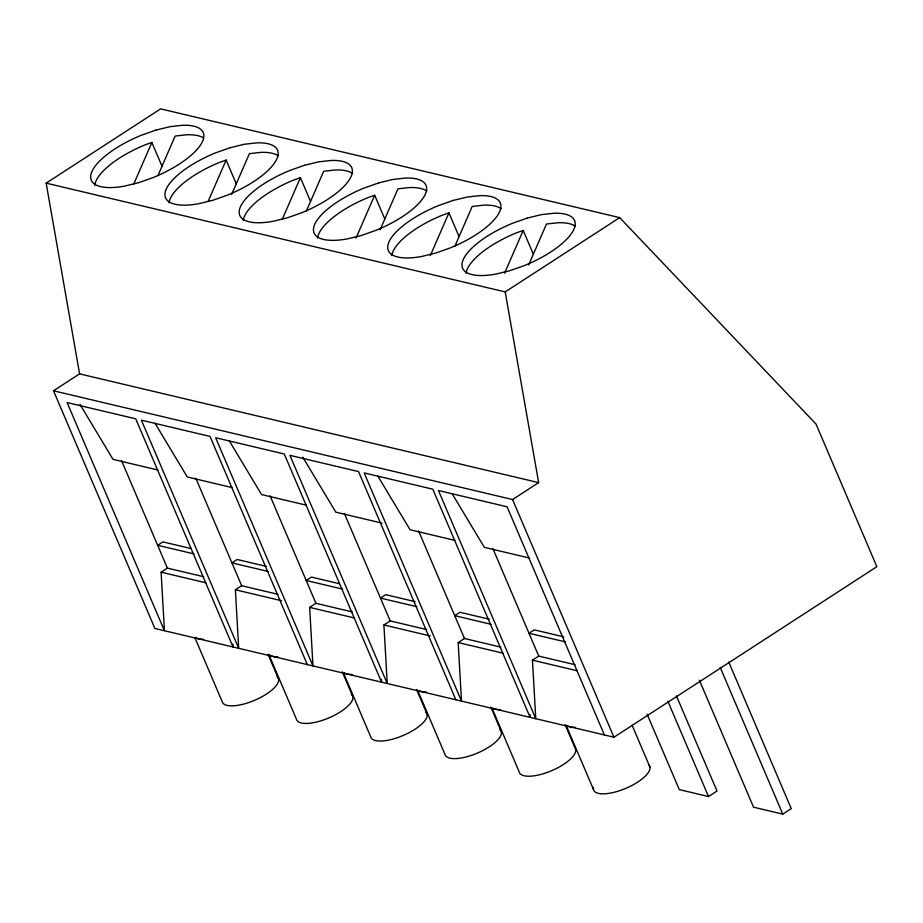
<?xml version="1.0" encoding="UTF-8"?>
<svg xmlns="http://www.w3.org/2000/svg" width="923" height="923" viewBox="0 0 923 923"><rect width="100%" height="100%" fill="white"/><g stroke="black" fill="none" stroke-linecap="round" stroke-linejoin="round"><path stroke-width="1.38" d="M133.823 183.908L151.868 142.477L145.292 144.796A60.837 21.806 -23.1 0 0 94.769 185.258M157.914 175.647L175.151 136.05L186.861 134.758A60.837 21.806 -23.1 0 1 203.187 137.689M208.09 201.502L226.135 160.071L219.559 162.39A60.837 21.806 -23.1 0 0 169.036 202.852M231.604 194.557L249.418 153.645L261.128 152.353A60.837 21.806 -23.1 0 1 278.388 155.883M282.357 219.109L300.402 177.666L293.826 179.985A60.837 21.806 -23.1 0 0 243.303 220.447M306.448 210.836L323.685 171.24L335.395 169.947A60.837 21.806 -23.1 0 1 352.655 173.478M356.059 237.996L374.669 195.261L368.092 197.58A60.837 21.806 -23.1 0 0 317.57 238.042M380.138 229.746L397.951 188.834L409.662 187.542A60.837 21.806 -23.1 0 1 426.922 191.073M430.326 255.59L448.936 212.855L442.359 215.174A60.837 21.806 -23.1 0 0 391.837 255.636M454.981 246.026L472.218 206.429L483.929 205.137A60.837 21.806 -23.1 0 1 501.189 208.667M504.593 273.185L523.203 230.45L516.626 232.769A60.837 21.806 -23.1 0 0 466.103 273.231M528.671 264.936L546.485 224.024L558.196 222.731A60.837 21.806 -23.1 0 1 575.456 226.262M46.15 183.146L160.637 108.868L619.691 217.632L816.024 424.061L876.85 566.676L613.945 737.223L154.891 628.471L53.511 390.787L79.586 373.861L538.64 482.625L505.204 291.899L46.15 183.146L79.586 373.861M505.204 291.899L619.691 217.632M232.896 644.127L233.058 646.988L135.739 418.811L67.114 402.555L164.432 630.732L161.121 572.191L167.398 568.118L203.81 576.748M307.324 664.583L210.006 436.406L141.381 420.15L238.699 648.327L235.388 589.785L241.664 585.713L278.077 594.343M381.43 679.316L381.591 682.178L284.272 454.001L215.647 437.744L312.966 665.921L309.655 607.38L315.931 603.307L352.344 611.937M53.511 390.787L512.565 499.539L538.64 482.625M455.858 699.772L358.539 471.595L289.914 455.339L387.233 683.516L383.922 624.975L390.198 620.902L426.611 629.532M529.964 714.506L530.125 717.367L432.806 489.19L364.181 472.934L461.5 701.111L458.189 642.57L464.465 638.497L500.877 647.127M604.392 734.962L507.073 506.785L438.448 490.528L535.767 718.705L532.456 660.164L538.732 656.091L575.144 664.722M647.127 714.229L679.282 789.603L708.518 796.537L716.998 791.034L676.444 695.954M699.392 680.239L753.549 807.198L782.785 814.132L791.265 808.629L728.755 662.056M157.821 469.992L113.01 459.377L79.989 404.389M232.088 487.586L187.277 476.972L154.995 423.196M306.355 505.181L261.544 494.566L229.262 440.79M382.018 523.11L335.81 512.161L302.79 457.173M454.889 540.37L410.077 529.756L377.795 475.98M529.156 557.965L484.344 547.351L452.062 493.586M190.923 548.527L162.91 541.893L157.671 545.297L194.084 553.927M266.585 566.457L237.176 559.488L231.938 562.892L268.351 571.522M339.456 583.717L311.443 577.083L306.205 580.486L342.618 589.116M415.119 601.646L385.71 594.677L380.472 598.081L416.884 606.711M489.386 619.241L459.977 612.272L454.739 615.676L491.151 624.306M563.653 636.835L534.244 629.867L529.006 633.27L565.418 641.9M161.121 572.191L205.933 582.805M235.388 589.785L281.607 600.735M309.655 607.38L354.467 617.995M383.922 624.975L430.141 635.924M458.189 642.57L503 653.184M532.456 660.164L577.267 670.779M720.171 667.341L782.785 814.132M523.203 230.45L533.344 254.217M667.906 701.318L708.518 796.537M448.936 212.855L459.077 236.623M632.128 725.27L649.93 767.036M512.565 499.539L613.945 737.223M374.669 195.261L384.81 219.028M492.87 548.574L538.732 656.091M566.18 725.49L593.454 789.43M565.095 724.647L575.664 749.441A30.447 10.914 -23.1 0 1 549.693 771.501A30.447 10.914 -23.1 0 1 519.188 771.836L491.913 707.895M300.402 177.666L310.543 201.433M418.604 530.979L464.465 638.497M490.828 707.053L501.397 731.847M226.135 160.071L236.276 183.839M344.337 513.384L390.198 620.902M417.646 690.3L444.921 754.241A30.447 10.914 -23.1 0 0 479.095 752.349A30.447 10.914 -23.1 0 0 499.851 729.412M416.561 689.458L427.13 714.252M151.868 142.477L162.01 166.244M270.07 495.789L315.931 603.307M343.379 672.705L370.654 736.646A30.447 10.914 -23.1 0 0 404.828 734.754A30.447 10.914 -23.1 0 0 425.584 711.818M342.295 671.863L352.863 696.657M195.803 478.195L241.664 585.713M269.112 655.111L296.387 719.052A30.447 10.914 -23.1 0 0 330.561 717.159A30.447 10.914 -23.1 0 0 351.317 694.223M268.028 654.269L278.596 679.063M121.536 460.6L167.398 568.118M194.845 637.516L222.12 701.457A30.447 10.914 -23.1 0 0 256.294 699.565A30.447 10.914 -23.1 0 0 277.05 676.628M203.614 639.304A30.447 10.914 -23.1 0 1 195.284 637.332M574.948 727.278A30.447 10.914 -23.1 0 1 566.618 725.305M500.681 709.683A30.447 10.914 -23.1 0 1 493.274 708.322M426.414 692.088A30.447 10.914 -23.1 0 1 419.007 690.727M352.148 674.494A30.447 10.914 -23.1 0 1 343.817 672.521M277.881 656.899A30.447 10.914 -23.1 0 1 269.551 654.926M648.384 764.602A30.447 10.914 -23.1 0 1 625.194 788.6A30.447 10.914 -23.1 0 1 593.489 787.365M156.01 130.074L141.242 135.289A60.837 21.806 -23.1 0 0 91.331 173.097A60.837 21.806 -23.1 0 0 124.317 186.158L138.496 182.731L153.276 177.516A60.837 21.806 -23.1 0 0 201.56 143.284A60.837 21.806 -23.1 0 0 182.8 125.251L170.19 126.647L156.01 130.074M230.277 147.668L215.509 152.883A60.837 21.806 -23.1 0 0 165.598 190.692A60.837 21.806 -23.1 0 0 198.583 203.752L212.763 200.326L227.543 195.111A60.837 21.806 -23.1 0 0 275.827 160.879A60.837 21.806 -23.1 0 0 257.067 142.846L244.457 144.242L230.277 147.668M304.544 165.263L289.776 170.478A60.837 21.806 -23.1 0 0 239.865 208.286A60.837 21.806 -23.1 0 0 272.85 221.347L287.03 217.92L301.809 212.705A60.837 21.806 -23.1 0 0 350.094 178.474A60.837 21.806 -23.1 0 0 331.334 160.44L318.723 161.837L304.544 165.263M378.811 182.858L364.043 188.073A60.837 21.806 -23.1 0 0 314.132 225.881A60.837 21.806 -23.1 0 0 347.117 238.942L361.297 235.515L376.076 230.3A60.837 21.806 -23.1 0 0 424.361 196.068A60.837 21.806 -23.1 0 0 405.601 178.035L392.99 179.431L378.811 182.858M453.078 200.453L438.31 205.667A60.837 21.806 -23.1 0 0 388.398 243.476A60.837 21.806 -23.1 0 0 421.384 256.536L435.564 253.11L450.343 247.895A60.837 21.806 -23.1 0 0 498.628 213.663A60.837 21.806 -23.1 0 0 479.868 195.63L467.257 197.026L453.078 200.453M527.345 218.047L512.577 223.262A60.837 21.806 -23.1 0 0 462.665 261.071A60.837 21.806 -23.1 0 0 495.651 274.131L509.831 270.704L524.61 265.489A60.837 21.806 -23.1 0 0 572.895 231.258A60.837 21.806 -23.1 0 0 554.135 213.225L541.524 214.621L527.345 218.047"/></g></svg>
